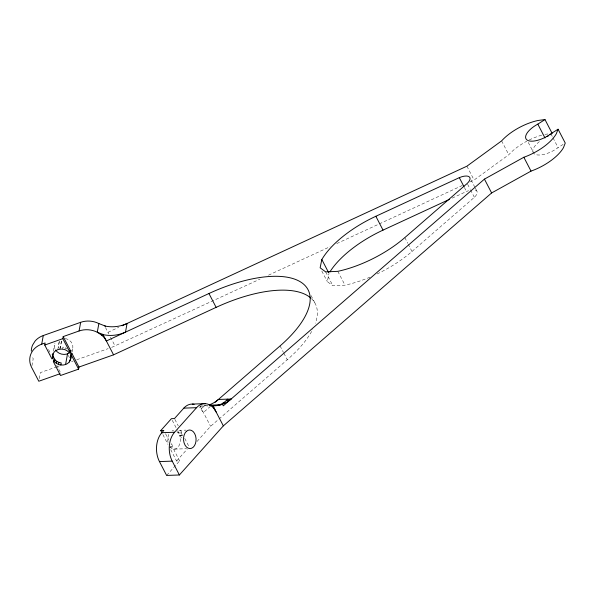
<?xml version="1.0" encoding="UTF-8"?>
<svg xmlns="http://www.w3.org/2000/svg" width="595" height="595" viewBox="0 0 595 595"><rect width="100%" height="100%" fill="white"/><g stroke="black" fill="none" stroke-linecap="round" stroke-linejoin="round"><path stroke-width="0.45" stroke-dasharray="2.98 2.23" d="M53.327 351.251L54.413 345.219M57.827 349.6L59.292 341.485M60.132 349.087L61.605 340.972M72.077 351.853L72.858 347.532M31.937 365.672L33.208 358.748A20.669 17.768 10.6 0 1 32.242 356.524M39.277 378.651L40.386 372.589L56.823 366.795M59.738 349.176L61.486 340.995M62.549 349.116L62.929 347.041L67.428 348.692M65.034 348.997L65.286 347.614M369.993 277.151A72.307 30.672 -27.4 0 1 344.996 285.169L332.865 285.734L327.302 281.636L329.013 273.395M59.255 341.508L58.206 347.525M176.841 431.673L178.143 433.034L178.597 432.52L181.646 432.416L179.958 429.159M171.025 444.287L171.516 443.736L172.922 446.54L172.461 447.053L169.411 447.157L176.589 461.006L179.638 460.902L172.461 447.053M178.143 433.034L181.185 432.929L181.646 432.416M179.541 435.845L180.032 435.295L183.082 435.183L182.591 435.733L179.541 435.845L179.973 437.199A9.297 6.277 88 0 1 178.098 447.068A9.297 6.277 88 0 1 171.167 448.013L170.304 447.105M176.589 461.006L187.209 449.136M166.63 475.427L179.638 460.902M197.034 441.46L210.585 426.318L218.253 419.661M201.4 408.594L204.427 405.969M210.548 406.273L203.408 412.469L199.28 407.047M218.953 419.059L287.251 359.759A100.243 42.52 -27.4 0 0 312.754 329.362M377.133 273.945A72.307 30.672 -27.4 0 0 412 251.462L474.371 197.309A11.409 4.842 -27.4 0 0 473.984 189.887M469.864 181.988L474.081 180.04L508.792 154.73A34.443 14.607 -27.4 0 1 526.783 141.223M528.278 142.436L534.191 153.837A17.828 7.564 -27.4 0 0 558.08 147.619L563.101 144.429M107.97 332.308L118.762 327.317M111.659 347.391L260.067 279.085M268.494 275.188L330.002 246.717M336.74 243.6L462.285 185.499M452.155 198.128L466.48 191.493A11.409 4.842 -27.4 0 1 468.533 190.727M71.534 361.604L73.274 360.987M76.762 359.752L108.171 348.625M57.685 366.49L59.418 365.88M207.41 405.396L200.091 406.073L200.805 408.594M60.117 347.101L60.511 347.011M547.876 133.972L545.31 134.306A34.443 14.607 -27.4 0 0 542.722 134.916M204.211 405.18L206.034 405.113M201.571 406.154L207.834 405.939M178.931 430.363L185.952 430.118M169.873 446.652L172.922 446.54M174.35 449.136L186.644 448.704M181.185 432.929L182.591 435.733M550.903 133.771L552.591 137.029M553.015 137.847L558.08 147.619M501.615 140.889L508.792 154.73M466.904 166.191L474.081 180.04M471.099 179.958L474.899 187.291M475.323 188.102L477.012 191.359M467.618 184.279L470.154 189.165M470.571 189.976L474.371 197.309M464.375 187.425L466.48 191.493M404.823 237.613L407.776 243.318M408.2 244.129L412 251.462M337.819 271.327L344.996 285.169M325.688 271.893L332.865 285.734M321.813 271.052L327.302 281.636M311.096 295.626L315.32 303.77M280.074 345.918L283.451 352.433M283.875 353.244L287.251 359.759M200.091 406.073L210.585 426.318M174.893 419.386L178.269 425.901M184.77 438.441L188.994 446.585M172.267 420.308L177.332 430.081M177.756 430.892L178.597 432.52M180.032 435.295L182.144 439.363M165.536 433.696L168.913 440.211M162.911 434.618L167.976 444.391M105.494 327.533L108.818 333.936M110.506 337.194L115.147 346.156M68.313 355.401L69.518 357.729M48.507 349.488L51.036 354.375M56.696 365.285L58.384 368.543M58.808 369.361L60.497 372.619M533.105 152.558A17.828 7.564 -27.4 0 1 539.977 141.164M529.186 140.004A34.443 14.607 -27.4 0 1 541.837 135.147M311.542 298.705A100.243 42.52 -27.4 0 1 315.409 323.226M65.286 338.54A9.297 8.003 10.2 0 1 71.199 351.362M54.919 348.692A9.297 8.003 10.2 0 1 54.948 343.196M168.035 442.487A9.297 6.277 88 0 1 169.33 433.443M172.052 430.929A9.297 6.277 88 0 1 173.658 430.549"/><path stroke-width="0.89" d="M65.576 364.549C69.184 363.359 71.891 359.328 70.626 355.557L71.006 353.489L71.809 353.207L78.986 367.048L78.6 369.123L60.534 375.505L53.357 361.663L53.736 359.588L54.591 359.283L54.212 361.358C56.8 364.72 61.612 365.858 65.576 364.549L67.51 353.854M125.5 332.136L127.062 323.479A32.115 28.917 -13.3 0 1 105.546 326.157L98.867 323.561A20.669 17.791 10.2 0 0 80.667 322.319L43.286 335.535A20.669 17.776 10.5 0 0 35.09 341.061L32.591 345.07A20.669 17.768 10.6 0 0 31.319 351.11M60.065 373.734L38.801 381.246L31.624 367.405A20.669 17.776 10.4 0 1 41.702 344.185L43.286 335.535M52.3 356.822L53.156 356.517L52.776 358.592L51.921 358.889L44.744 345.048L45.123 342.973L41.702 344.185M52.576 358.012L52.858 353.839L52.776 358.592M54.576 361.879L54.963 359.804L52.955 355.936M56.354 363.389L56.733 361.314L54.963 359.804M52.479 355.907C53.58 348.105 64.996 346.9 69.191 352.79L69.994 352.508L62.817 338.659L63.196 336.591L79.083 330.976A20.669 17.776 10.4 0 1 97.275 332.241L103.984 334.814A32.115 28.924 -13.4 0 0 125.486 332.114M58.496 364.46L58.875 362.392L56.733 361.314M60.854 365.033L61.233 362.965L58.875 362.392M69.994 352.508L70.374 350.433L63.196 336.591M69.265 362.065L71.125 356.844M70.827 356.137L71.08 354.761M70.389 360.258L70.768 358.19M78.6 369.123L71.43 355.274L71.809 353.207M79.083 330.976L80.667 322.319M98.867 323.561L97.275 332.241L101.663 335.134A20.669 17.776 10.4 0 1 106.379 340.987L208.949 293.514A100.243 42.52 -27.4 0 1 302.178 283.027A100.243 42.52 -27.4 0 1 280.074 345.918L215.13 402.302M321.836 259.546L320.125 267.795L325.688 271.893L337.819 271.327A72.307 30.672 -27.4 0 0 404.823 237.613L467.194 183.461A11.409 4.842 -27.4 0 0 469.187 176.782A11.409 4.842 -27.4 0 0 459.303 177.652L375.854 216.275A72.307 30.672 -27.4 0 0 321.836 259.546L328.596 272.577M162.063 432.989L160.799 430.549L163.848 430.438L161.833 432.691A20.669 13.953 88 0 0 159.453 461.579L166.63 475.427L179.385 474.981L223.341 425.871L491.619 192.959L531.023 171.107A34.443 14.607 -27.4 0 0 563.458 147.679L565.25 143.06L558.073 129.212L556.28 133.83A34.443 14.607 -27.4 0 1 523.845 157.266L484.442 179.117L223.304 405.827L222.471 404.221M160.799 430.549L171.419 418.679L174.469 418.568L183.81 408.133A20.669 13.953 88 0 1 194.104 404.317M179.385 474.981L172.215 461.132A20.669 13.953 88 0 1 174.588 432.238L196.566 407.687A20.669 13.953 88 0 1 208.652 404.444L210.385 405.359A20.669 13.953 88 0 1 214.951 409.962L216.163 412.023M209.678 404.987C217.145 407.151 225.431 404.117 231.009 399.014M214.096 405.716C219.369 405.805 224.285 403.001 227.707 399.133M558.073 129.212L550.903 133.771A17.828 7.564 -27.4 0 1 527.014 139.989A17.828 7.564 -27.4 0 1 537.821 124.132L544.99 119.573L552.167 133.421M547.147 136.612L548.583 135.697M550.011 134.79L551.446 133.875M122.079 325.785L466.904 166.191L501.615 140.889A34.443 14.607 -27.4 0 1 538.133 120.458L544.99 119.573M78.986 367.048L113.556 354.836L216.126 307.362A100.243 42.52 -27.4 0 1 310.85 298.073M329.875 271.967A72.307 30.672 -27.4 0 1 383.031 230.116L449.627 199.295M101.663 335.134L103.069 334.598L113.556 354.836M44.744 345.048L62.817 338.659M69.57 350.715L70.374 350.433M53.357 361.663L54.212 361.358M70.626 355.557L71.43 355.274M209.715 404.667L210.288 404.466A35.15 27.668 -80.7 0 0 218.402 399.461L231.158 399.007M226.212 400.658L230.503 399.572M192.282 404.094L205.037 403.648M222.999 403.142L225.163 403.06M209.009 405.188L220.886 404.764M217.748 405.329L218.707 405.299M215.933 405.634L216.513 405.612M183.81 408.133L196.566 407.687M161.833 432.691L174.588 432.238M159.453 461.579L172.215 461.132M214.951 409.962L212.846 405.626L214.326 405.708M104.668 325.941L105.546 326.149M537.821 124.132L544.998 137.981M523.845 157.266L531.023 171.107M484.442 179.117L491.619 192.959M459.303 177.652L463.951 186.607M375.854 216.275L383.031 230.116M208.949 293.514L216.126 307.362M212.846 405.626L223.341 425.871M70.493 352.032L71.006 353.489M70.708 351.89A9.297 8.003 10.2 0 1 55.595 349.994M186.376 431.36L185.127 432.885A9.297 6.277 88 0 0 185.038 445.134A9.297 6.277 88 0 0 193.241 447.209L194.491 445.685A9.297 6.277 88 0 0 194.572 433.435A9.297 6.277 88 0 0 186.376 431.36"/></g></svg>
